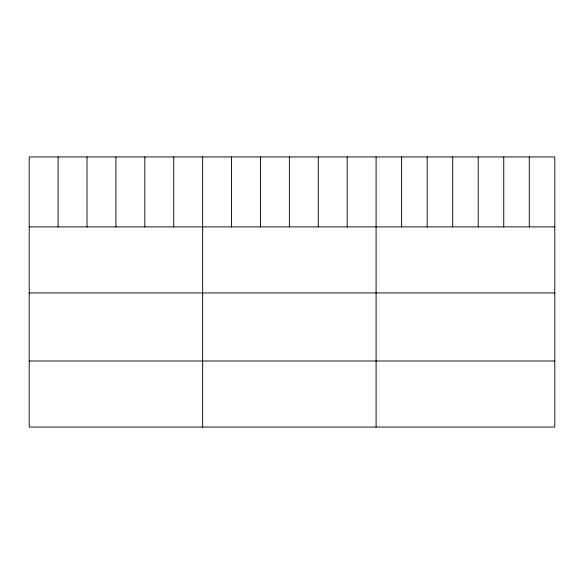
<?xml version="1.0" encoding="UTF-8"?>
<svg xmlns="http://www.w3.org/2000/svg" width="584" height="584" viewBox="0 0 584 584"><rect width="100%" height="100%" fill="white"/><g stroke="black" fill="none" stroke-linecap="round" stroke-linejoin="round"><path stroke-width="0.88" d="M554.8 226.891L554.8 427.043L29.2 427.043L29.2 156.957L554.8 156.957L554.8 226.891L29.2 226.891M29.2 292.942L554.8 292.942M29.2 360.992L554.8 360.992M529.272 156.957L529.272 226.891M503.744 156.957L503.744 226.891M478.216 156.957L478.216 226.891M452.68 156.957L452.68 226.891M427.152 156.957L427.152 226.891M401.624 156.957L401.624 226.891M376.096 156.957L376.096 427.043M347.188 156.957L347.188 226.891M318.28 156.957L318.28 226.891M289.372 156.957L289.372 226.891M260.464 156.957L260.464 226.891M231.556 156.957L231.556 226.891M202.648 156.957L202.648 427.043M173.74 156.957L173.74 226.891M144.832 156.957L144.832 226.891M115.924 156.957L115.924 226.891M87.016 156.957L87.016 226.891M58.108 156.957L58.108 226.891"/></g></svg>
